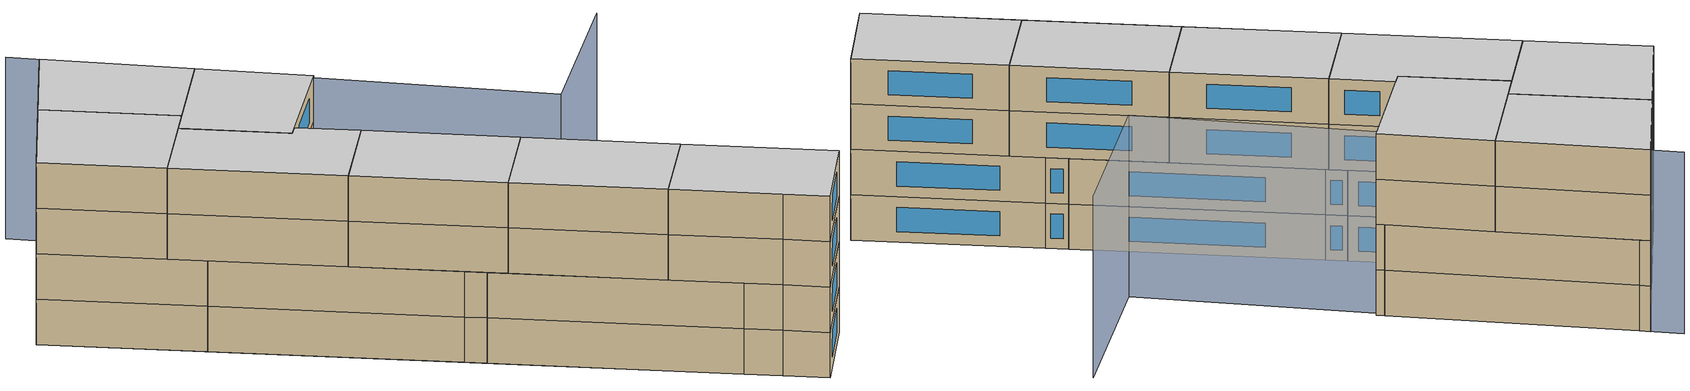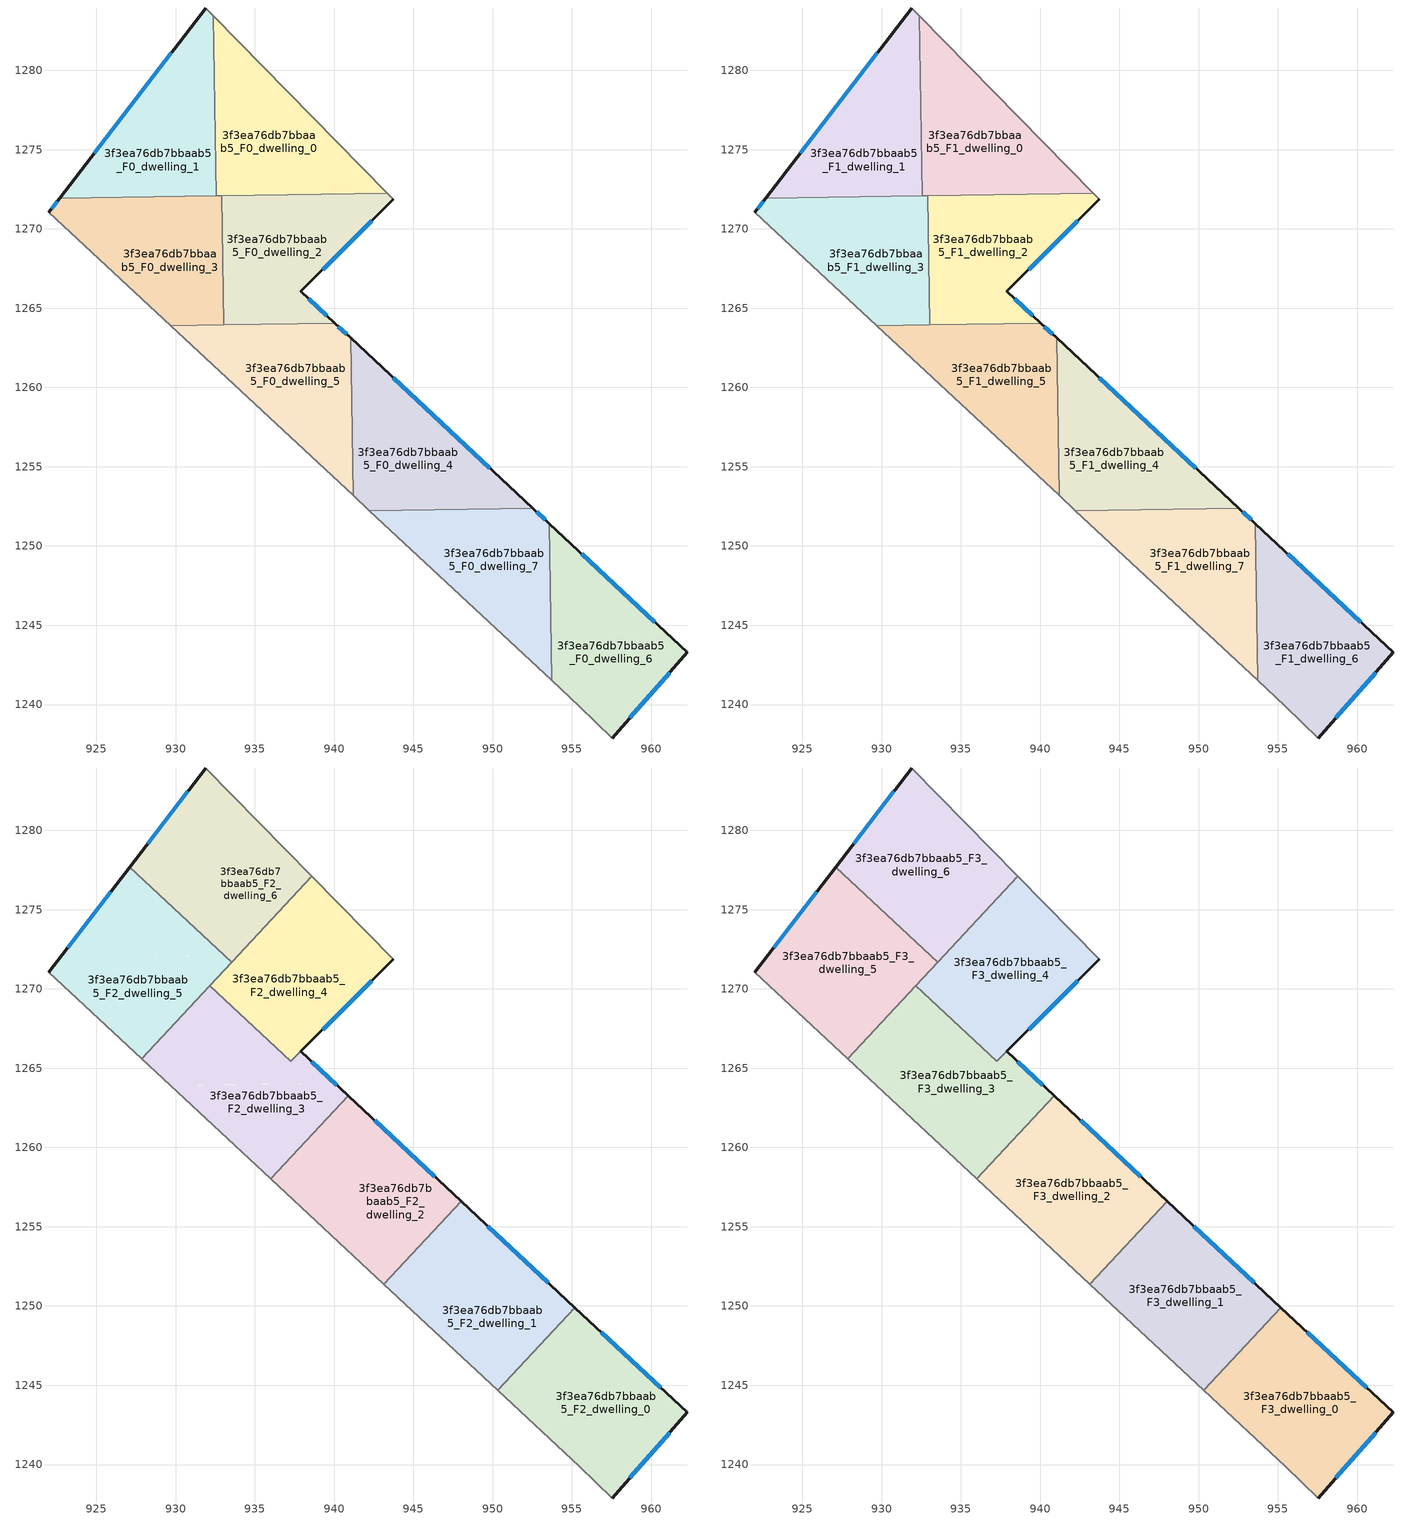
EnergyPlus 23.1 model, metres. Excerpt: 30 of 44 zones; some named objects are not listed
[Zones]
3f3ea76db7bbaab5_F0_dwelling_0
 floor ground (EU_floor_Construction): 932.39,1283.43 943.36,1272.26 932.57,1272.09 z0
 wall to 3f3ea76db7bbaab5_F0_dwelling_1 (EU_wall_Construction): 932.39,1283.43 932.57,1272.09 z0:3
 wall adiabatic (EU_wall_Construction): 943.36,1272.26 932.39,1283.43 z0:3
 wall to 3f3ea76db7bbaab5_F0_dwelling_2 (EU_wall_Construction): 932.92,1272.1 943.36,1272.26 z0:3
 wall to 3f3ea76db7bbaab5_F0_dwelling_3 (EU_wall_Construction): 932.57,1272.09 932.92,1272.1 z0:3
3f3ea76db7bbaab5_F0_dwelling_1
 floor ground (EU_floor_Construction): 932.39,1283.43 932.57,1272.09 922.7,1271.94 931.9,1283.93 z0
 wall outside (EU_wall_Construction): 931.9,1283.93 922.7,1271.94 z0:3
 wall adiabatic (EU_wall_Construction): 932.39,1283.43 931.9,1283.93 z0:3
 wall to 3f3ea76db7bbaab5_F0_dwelling_3 (EU_wall_Construction): 922.7,1271.94 932.57,1272.09 z0:3
 window (EU_Window_Construction): 929.74,1281.12 924.86,1274.76 z0.7:2.3
3f3ea76db7bbaab5_F0_dwelling_2
 floor ground (EU_floor_Construction): 943.36,1272.26 943.74,1271.87 937.9,1266.06 940.04,1264.05 933.05,1263.95 932.92,1272.1 z0
 wall outside (EU_wall_Construction): 940.04,1264.05 937.9,1266.06 943.74,1271.87 z0:3
 wall to 3f3ea76db7bbaab5_F0_dwelling_3 (EU_wall_Construction): 932.92,1272.1 933.05,1263.95 z0:3
 wall adiabatic (EU_wall_Construction): 943.74,1271.87 943.36,1272.26 z0:3
 wall to 3f3ea76db7bbaab5_F0_dwelling_5 (EU_wall_Construction): 933.05,1263.95 940.04,1264.05 z0:3
 window (EU_Window_Construction): 939.27,1267.42 942.37,1270.51 / 939.54,1264.53 938.4,1265.59 z0.7:2.3
3f3ea76db7bbaab5_F0_dwelling_3
 floor ground (EU_floor_Construction): 932.92,1272.1 933.05,1263.95 929.7,1263.89 922.02,1271.05 922.7,1271.94 z0
 wall outside (EU_wall_Construction): 922.7,1271.94 922.02,1271.05 z0:3
 wall adiabatic (EU_wall_Construction): 922.02,1271.05 929.7,1263.89 z0:3
 wall to 3f3ea76db7bbaab5_F0_dwelling_5 (EU_wall_Construction): 929.7,1263.89 933.05,1263.95 z0:3
 window (EU_Window_Construction): 922.54,1271.73 922.18,1271.26 z0.7:2.3
3f3ea76db7bbaab5_F0_dwelling_4
 floor ground (EU_floor_Construction): 952.52,1252.39 942.22,1252.23 941.2,1253.19 941.04,1263.12 z0
 wall outside (EU_wall_Construction): 952.52,1252.39 941.04,1263.12 z0:3
 wall to 3f3ea76db7bbaab5_F0_dwelling_7 (EU_wall_Construction): 942.22,1252.23 952.52,1252.39 z0:3
 wall adiabatic (EU_wall_Construction): 941.2,1253.19 942.22,1252.23 z0:3
 wall to 3f3ea76db7bbaab5_F0_dwelling_5 (EU_wall_Construction): 941.04,1263.12 941.2,1253.19 z0:3
 window (EU_Window_Construction): 949.83,1254.91 943.74,1260.6 z0.7:2.3
3f3ea76db7bbaab5_F0_dwelling_5
 floor ground (EU_floor_Construction): 941.04,1263.12 941.2,1253.19 929.7,1263.89 940.04,1264.05 z0
 wall outside (EU_wall_Construction): 941.04,1263.12 940.04,1264.05 z0:3
 wall adiabatic (EU_wall_Construction): 929.7,1263.89 941.2,1253.19 z0:3
 window (EU_Window_Construction): 940.81,1263.34 940.28,1263.84 z0.7:2.3
3f3ea76db7bbaab5_F0_dwelling_6
 floor ground (EU_floor_Construction): 962.26,1243.29 957.56,1237.89 955.46,1239.9 953.72,1241.52 953.57,1251.41 z0
 wall outside (EU_wall_Construction): 957.56,1237.89 962.26,1243.29 953.57,1251.41 z0:3
 wall to 3f3ea76db7bbaab5_F0_dwelling_7 (EU_wall_Construction): 953.57,1251.41 953.72,1241.52 z0:3
 wall adiabatic (EU_wall_Construction): 953.72,1241.52 955.46,1239.9 957.56,1237.89 z0:3
 window (EU_Window_Construction): 960.22,1245.2 955.61,1249.5 / 958.66,1239.16 961.16,1242.02 z0.7:2.3
3f3ea76db7bbaab5_F0_dwelling_7
 floor ground (EU_floor_Construction): 953.57,1251.41 953.72,1241.52 942.22,1252.23 952.52,1252.39 z0
 wall outside (EU_wall_Construction): 953.57,1251.41 952.52,1252.39 z0:3
 wall adiabatic (EU_wall_Construction): 942.22,1252.23 953.72,1241.52 z0:3
 window (EU_Window_Construction): 953.32,1251.64 952.77,1252.16 z0.7:2.3
3f3ea76db7bbaab5_F1_dwelling_0
 floor to 3f3ea76db7bbaab5_F0_dwelling_0 (EU_floor_Construction): 932.39,1283.43 943.36,1272.26 932.57,1272.09 z3
 wall to 3f3ea76db7bbaab5_F1_dwelling_1 (EU_wall_Construction): 932.39,1283.43 932.57,1272.09 z3:6
 wall adiabatic (EU_wall_Construction): 943.36,1272.26 932.39,1283.43 z3:6
 wall to 3f3ea76db7bbaab5_F1_dwelling_2 (EU_wall_Construction): 932.92,1272.1 943.36,1272.26 z3:6
 wall to 3f3ea76db7bbaab5_F1_dwelling_3 (EU_wall_Construction): 932.57,1272.09 932.92,1272.1 z3:6
3f3ea76db7bbaab5_F1_dwelling_1
 floor to 3f3ea76db7bbaab5_F0_dwelling_1 (EU_floor_Construction): 932.39,1283.43 932.57,1272.09 922.7,1271.94 931.9,1283.93 z3
 wall outside (EU_wall_Construction): 931.9,1283.93 922.7,1271.94 z3:6
 wall adiabatic (EU_wall_Construction): 932.39,1283.43 931.9,1283.93 z3:6
 wall to 3f3ea76db7bbaab5_F1_dwelling_3 (EU_wall_Construction): 922.7,1271.94 932.57,1272.09 z3:6
 window (EU_Window_Construction): 929.74,1281.12 924.86,1274.76 z3.7:5.3
3f3ea76db7bbaab5_F1_dwelling_2
 floor to 3f3ea76db7bbaab5_F0_dwelling_2 (EU_floor_Construction): 943.36,1272.26 943.74,1271.87 937.9,1266.06 940.04,1264.05 933.05,1263.95 932.92,1272.1 z3
 wall outside (EU_wall_Construction): 940.04,1264.05 937.9,1266.06 943.74,1271.87 z3:6
 wall to 3f3ea76db7bbaab5_F1_dwelling_3 (EU_wall_Construction): 932.92,1272.1 933.05,1263.95 z3:6
 wall adiabatic (EU_wall_Construction): 943.74,1271.87 943.36,1272.26 z3:6
 wall to 3f3ea76db7bbaab5_F1_dwelling_5 (EU_wall_Construction): 933.05,1263.95 940.04,1264.05 z3:6
 window (EU_Window_Construction): 939.27,1267.42 942.37,1270.51 / 939.54,1264.53 938.4,1265.59 z3.7:5.3
3f3ea76db7bbaab5_F1_dwelling_3
 floor to 3f3ea76db7bbaab5_F0_dwelling_3 (EU_floor_Construction): 932.92,1272.1 933.05,1263.95 929.7,1263.89 922.02,1271.05 922.7,1271.94 z3
 wall outside (EU_wall_Construction): 922.7,1271.94 922.02,1271.05 z3:6
 wall adiabatic (EU_wall_Construction): 922.02,1271.05 929.7,1263.89 z3:6
 wall to 3f3ea76db7bbaab5_F1_dwelling_5 (EU_wall_Construction): 929.7,1263.89 933.05,1263.95 z3:6
 window (EU_Window_Construction): 922.54,1271.73 922.18,1271.26 z3.7:5.3
3f3ea76db7bbaab5_F1_dwelling_4
 floor to 3f3ea76db7bbaab5_F0_dwelling_4 (EU_floor_Construction): 952.52,1252.39 942.22,1252.23 941.2,1253.19 941.04,1263.12 z3
 wall outside (EU_wall_Construction): 952.52,1252.39 941.04,1263.12 z3:6
 wall to 3f3ea76db7bbaab5_F1_dwelling_7 (EU_wall_Construction): 942.22,1252.23 952.52,1252.39 z3:6
 wall adiabatic (EU_wall_Construction): 941.2,1253.19 942.22,1252.23 z3:6
 wall to 3f3ea76db7bbaab5_F1_dwelling_5 (EU_wall_Construction): 941.04,1263.12 941.2,1253.19 z3:6
 window (EU_Window_Construction): 949.83,1254.91 943.74,1260.6 z3.7:5.3
3f3ea76db7bbaab5_F1_dwelling_5
 floor to 3f3ea76db7bbaab5_F0_dwelling_5 (EU_floor_Construction): 941.04,1263.12 941.2,1253.19 929.7,1263.89 940.04,1264.05 z3
 wall outside (EU_wall_Construction): 941.04,1263.12 940.04,1264.05 z3:6
 wall adiabatic (EU_wall_Construction): 929.7,1263.89 941.2,1253.19 z3:6
 window (EU_Window_Construction): 940.81,1263.34 940.28,1263.84 z3.7:5.3
3f3ea76db7bbaab5_F1_dwelling_6
 floor to 3f3ea76db7bbaab5_F0_dwelling_6 (EU_floor_Construction): 962.26,1243.29 957.56,1237.89 955.46,1239.9 953.72,1241.52 953.57,1251.41 z3
 wall outside (EU_wall_Construction): 957.56,1237.89 962.26,1243.29 953.57,1251.41 z3:6
 wall to 3f3ea76db7bbaab5_F1_dwelling_7 (EU_wall_Construction): 953.57,1251.41 953.72,1241.52 z3:6
 wall adiabatic (EU_wall_Construction): 953.72,1241.52 955.46,1239.9 957.56,1237.89 z3:6
 window (EU_Window_Construction): 960.22,1245.2 955.61,1249.5 / 958.66,1239.16 961.16,1242.02 z3.7:5.3
3f3ea76db7bbaab5_F1_dwelling_7
 floor to 3f3ea76db7bbaab5_F0_dwelling_7 (EU_floor_Construction): 953.57,1251.41 953.72,1241.52 942.22,1252.23 952.52,1252.39 z3
 wall outside (EU_wall_Construction): 953.57,1251.41 952.52,1252.39 z3:6
 wall adiabatic (EU_wall_Construction): 942.22,1252.23 953.72,1241.52 z3:6
 window (EU_Window_Construction): 953.32,1251.64 952.77,1252.16 z3.7:5.3
3f3ea76db7bbaab5_F2_dwelling_0
 floor to 3f3ea76db7bbaab5_F1_dwelling_6 (EU_floor_Construction): 962.26,1243.29 957.56,1237.89 955.46,1239.9 953.72,1241.52 953.62,1248.23 955.18,1249.91 z6
 floor to 3f3ea76db7bbaab5_F1_dwelling_7 (EU_floor_Construction): 953.62,1248.23 953.72,1241.52 950.32,1244.69 z6
 wall outside (EU_wall_Construction): 957.56,1237.89 962.26,1243.29 955.18,1249.91 z6:9
 wall adiabatic (EU_wall_Construction): 950.32,1244.69 955.46,1239.9 957.56,1237.89 z6:9
 wall to 3f3ea76db7bbaab5_F2_dwelling_1 (EU_wall_Construction): 955.18,1249.91 950.32,1244.69 z6:9
 window (EU_Window_Construction): 960.6,1244.84 956.84,1248.35 / 958.66,1239.16 961.16,1242.02 z6.7:8.3
3f3ea76db7bbaab5_F2_dwelling_1
 floor to 3f3ea76db7bbaab5_F1_dwelling_7 (EU_floor_Construction): 953.57,1251.41 953.62,1248.23 950.32,1244.69 943.15,1251.37 943.98,1252.26 952.52,1252.39 z6
 floor to 3f3ea76db7bbaab5_F1_dwelling_6 (EU_floor_Construction): 955.18,1249.91 953.62,1248.23 953.57,1251.41 z6
 floor to 3f3ea76db7bbaab5_F1_dwelling_4 (EU_floor_Construction): 952.52,1252.39 943.98,1252.26 948.03,1256.59 z6
 wall outside (EU_wall_Construction): 955.18,1249.91 948.03,1256.59 z6:9
 wall to 3f3ea76db7bbaab5_F2_dwelling_2 (EU_wall_Construction): 948.03,1256.59 943.15,1251.37 z6:9
 wall adiabatic (EU_wall_Construction): 943.15,1251.37 950.32,1244.69 z6:9
 window (EU_Window_Construction): 953.5,1251.48 949.71,1255.02 z6.7:8.3
3f3ea76db7bbaab5_F2_dwelling_2
 floor to 3f3ea76db7bbaab5_F1_dwelling_4 (EU_floor_Construction): 948.03,1256.59 943.98,1252.26 942.22,1252.23 941.2,1253.19 941.04,1263.12 z6
 floor to 3f3ea76db7bbaab5_F1_dwelling_7 (EU_floor_Construction): 943.98,1252.26 943.15,1251.37 942.22,1252.23 z6
 floor to 3f3ea76db7bbaab5_F1_dwelling_5 (EU_floor_Construction): 941.04,1263.12 941.2,1253.19 936,1258.03 940.88,1263.27 z6
 wall outside (EU_wall_Construction): 948.03,1256.59 940.89,1263.27 z6:9
 wall to 3f3ea76db7bbaab5_F2_dwelling_3 (EU_wall_Construction): 940.89,1263.27 936,1258.03 z6:9
 wall adiabatic (EU_wall_Construction): 936,1258.03 943.15,1251.37 z6:9
 window (EU_Window_Construction): 946.35,1258.16 942.56,1261.7 z6.7:8.3
3f3ea76db7bbaab5_F2_dwelling_3
 floor to 3f3ea76db7bbaab5_F1_dwelling_3 (EU_floor_Construction): 932.96,1269.47 933.05,1263.95 929.7,1263.89 927.87,1265.6 932.17,1270.21 z6
 floor to 3f3ea76db7bbaab5_F1_dwelling_2 (EU_floor_Construction): 937.9,1266.06 940.04,1264.05 933.05,1263.95 932.96,1269.47 937.28,1265.44 z6
 floor to 3f3ea76db7bbaab5_F1_dwelling_5 (EU_floor_Construction): 940.88,1263.27 936,1258.03 929.7,1263.89 940.04,1264.05 z6
 wall outside (EU_wall_Construction): 940.89,1263.27 937.9,1266.06 z6:9
 wall adiabatic (EU_wall_Construction): 927.87,1265.6 936,1258.03 z6:9
 wall to 3f3ea76db7bbaab5_F2_dwelling_5 (EU_wall_Construction): 932.17,1270.21 927.87,1265.6 z6:9
 wall to 3f3ea76db7bbaab5_F2_dwelling_4 (EU_wall_Construction): 937.9,1266.06 937.28,1265.44 932.17,1270.21 z6:9
 window (EU_Window_Construction): 940.18,1263.92 938.6,1265.4 z6.7:8.3
3f3ea76db7bbaab5_F2_dwelling_4
 floor to 3f3ea76db7bbaab5_F1_dwelling_2 (EU_floor_Construction): 943.36,1272.26 943.74,1271.87 937.28,1265.44 932.96,1269.47 932.94,1271.03 933.95,1272.12 z6
 floor to 3f3ea76db7bbaab5_F1_dwelling_0 (EU_floor_Construction): 938.61,1277.1 943.36,1272.26 933.95,1272.12 z6
 floor to 3f3ea76db7bbaab5_F1_dwelling_3 (EU_floor_Construction): 932.94,1271.03 932.96,1269.47 932.17,1270.21 z6
 wall outside (EU_wall_Construction): 937.9,1266.06 943.74,1271.87 z6:9
 wall adiabatic (EU_wall_Construction): 943.74,1271.87 938.61,1277.1 z6:9
 wall to 3f3ea76db7bbaab5_F2_dwelling_6 (EU_wall_Construction): 938.61,1277.1 933.55,1271.68 z6:9
 wall to 3f3ea76db7bbaab5_F2_dwelling_5 (EU_wall_Construction): 933.55,1271.68 932.17,1270.21 z6:9
 window (EU_Window_Construction): 939.27,1267.42 942.37,1270.51 z6.7:8.3
3f3ea76db7bbaab5_F2_dwelling_5
 floor to 3f3ea76db7bbaab5_F1_dwelling_3 (EU_floor_Construction): 932.92,1272.1 932.94,1271.03 927.87,1265.6 922.02,1271.05 922.7,1271.94 z6
 floor to 3f3ea76db7bbaab5_F1_dwelling_1 (EU_floor_Construction): 932.56,1272.6 932.57,1272.09 922.7,1271.94 927.11,1277.69 z6
 floor to 3f3ea76db7bbaab5_F1_dwelling_0 (EU_floor_Construction): 933.1,1272.1 932.92,1272.1 932.57,1272.09 932.56,1272.6 z6
 floor to 3f3ea76db7bbaab5_F1_dwelling_2 (EU_floor_Construction): 933.55,1271.68 932.94,1271.03 932.92,1272.1 933.1,1272.1 z6
 wall outside (EU_wall_Construction): 927.11,1277.69 922.02,1271.05 z6:9
 wall adiabatic (EU_wall_Construction): 922.02,1271.05 927.87,1265.6 z6:9
 wall to 3f3ea76db7bbaab5_F2_dwelling_6 (EU_wall_Construction): 933.55,1271.68 927.11,1277.69 z6:9
 window (EU_Window_Construction): 925.91,1276.13 923.21,1272.61 z6.7:8.3
3f3ea76db7bbaab5_F2_dwelling_6
 floor to 3f3ea76db7bbaab5_F1_dwelling_0 (EU_floor_Construction): 932.39,1283.43 938.61,1277.1 933.95,1272.11 933.1,1272.1 932.56,1272.6 z6
 floor to 3f3ea76db7bbaab5_F1_dwelling_1 (EU_floor_Construction): 932.39,1283.43 932.56,1272.6 927.11,1277.69 931.9,1283.93 z6
 floor to 3f3ea76db7bbaab5_F1_dwelling_2 (EU_floor_Construction): 933.95,1272.11 933.55,1271.68 933.1,1272.1 z6
 wall outside (EU_wall_Construction): 931.9,1283.93 927.11,1277.69 z6:9
 wall adiabatic (EU_wall_Construction): 938.61,1277.1 931.9,1283.93 z6:9
 window (EU_Window_Construction): 930.77,1282.47 928.23,1279.15 z6.7:8.3
3f3ea76db7bbaab5_F3_dwelling_0
 floor to 3f3ea76db7bbaab5_F2_dwelling_0 (EU_floor_Construction): 962.26,1243.29 957.56,1237.89 955.46,1239.9 950.32,1244.69 955.18,1249.91 z9
 wall outside (EU_wall_Construction): 957.56,1237.89 962.26,1243.29 955.18,1249.91 z9:12
 wall adiabatic (EU_wall_Construction): 950.32,1244.69 955.46,1239.9 957.56,1237.89 z9:12
 wall to 3f3ea76db7bbaab5_F3_dwelling_1 (EU_wall_Construction): 955.18,1249.91 950.32,1244.69 z9:12
 window (EU_Window_Construction): 960.6,1244.84 956.84,1248.35 / 958.66,1239.16 961.16,1242.02 z9.7:11.3
 ceiling to 3f3ea76db7bbaab5_F4_dwelling_0 (EU_floor_Construction): 957.56,1237.89 962.26,1243.29 955.18,1249.91 950.32,1244.69 955.46,1239.9 z12
3f3ea76db7bbaab5_F3_dwelling_1
 floor to 3f3ea76db7bbaab5_F2_dwelling_1 (EU_floor_Construction): 955.18,1249.91 950.32,1244.69 943.15,1251.37 948.03,1256.59 z9
 wall outside (EU_wall_Construction): 955.18,1249.91 948.03,1256.59 z9:12
 wall to 3f3ea76db7bbaab5_F3_dwelling_2 (EU_wall_Construction): 948.03,1256.59 943.15,1251.37 z9:12
 wall adiabatic (EU_wall_Construction): 943.15,1251.37 950.32,1244.69 z9:12
 window (EU_Window_Construction): 953.5,1251.48 949.71,1255.02 z9.7:11.3
 ceiling to 3f3ea76db7bbaab5_F4_dwelling_1 (EU_floor_Construction): 950.32,1244.69 955.18,1249.91 948.03,1256.59 943.15,1251.37 z12
3f3ea76db7bbaab5_F3_dwelling_2
 floor to 3f3ea76db7bbaab5_F2_dwelling_2 (EU_floor_Construction): 948.03,1256.59 943.15,1251.37 936,1258.03 940.89,1263.27 z9
 wall outside (EU_wall_Construction): 948.03,1256.59 940.89,1263.27 z9:12
 wall to 3f3ea76db7bbaab5_F3_dwelling_3 (EU_wall_Construction): 940.89,1263.27 936,1258.03 z9:12
 wall adiabatic (EU_wall_Construction): 936,1258.03 943.15,1251.37 z9:12
 window (EU_Window_Construction): 946.35,1258.16 942.56,1261.7 z9.7:11.3
 ceiling to 3f3ea76db7bbaab5_F4_dwelling_2 (EU_floor_Construction): 943.15,1251.37 948.03,1256.59 940.89,1263.27 936,1258.03 z12
3f3ea76db7bbaab5_F3_dwelling_3
 floor to 3f3ea76db7bbaab5_F2_dwelling_3 (EU_floor_Construction): 937.9,1266.06 940.89,1263.27 936,1258.03 927.87,1265.6 932.17,1270.21 937.28,1265.44 z9
 wall outside (EU_wall_Construction): 940.89,1263.27 937.9,1266.06 z9:12
 wall adiabatic (EU_wall_Construction): 927.87,1265.6 936,1258.03 z9:12
 wall to 3f3ea76db7bbaab5_F3_dwelling_5 (EU_wall_Construction): 932.17,1270.21 927.87,1265.6 z9:12
 wall to 3f3ea76db7bbaab5_F3_dwelling_4 (EU_wall_Construction): 937.9,1266.06 937.28,1265.44 932.17,1270.21 z9:12
 window (EU_Window_Construction): 940.18,1263.92 938.6,1265.4 z9.7:11.3
 ceiling to 3f3ea76db7bbaab5_F4_dwelling_3 (EU_floor_Construction): 936,1258.03 940.89,1263.27 937.9,1266.06 937.28,1265.44 932.17,1270.21 927.87,1265.6 z12
3f3ea76db7bbaab5_F3_dwelling_4
 floor to 3f3ea76db7bbaab5_F2_dwelling_4 (EU_floor_Construction): 938.61,1277.1 943.74,1271.87 937.28,1265.44 932.17,1270.21 z9
 wall outside (EU_wall_Construction): 937.9,1266.06 943.74,1271.87 z9:12
 wall adiabatic (EU_wall_Construction): 943.74,1271.87 938.61,1277.1 z9:12
 wall to 3f3ea76db7bbaab5_F3_dwelling_6 (EU_wall_Construction): 938.61,1277.1 933.55,1271.68 z9:12
 wall to 3f3ea76db7bbaab5_F3_dwelling_5 (EU_wall_Construction): 933.55,1271.68 932.17,1270.21 z9:12
 window (EU_Window_Construction): 939.27,1267.42 942.37,1270.51 z9.7:11.3
 ceiling to 3f3ea76db7bbaab5_F4_dwelling_4 (EU_floor_Construction): 943.74,1271.87 938.61,1277.1 932.17,1270.21 937.28,1265.44 z12
3f3ea76db7bbaab5_F3_dwelling_5
 floor to 3f3ea76db7bbaab5_F2_dwelling_5 (EU_floor_Construction): 933.55,1271.68 927.87,1265.6 922.02,1271.05 927.11,1277.69 z9
 wall outside (EU_wall_Construction): 927.11,1277.69 922.02,1271.05 z9:12
 wall adiabatic (EU_wall_Construction): 922.02,1271.05 927.87,1265.6 z9:12
 wall to 3f3ea76db7bbaab5_F3_dwelling_6 (EU_wall_Construction): 933.55,1271.68 927.11,1277.69 z9:12
 window (EU_Window_Construction): 925.91,1276.13 923.21,1272.61 z9.7:11.3
 ceiling to 3f3ea76db7bbaab5_F4_dwelling_5 (EU_floor_Construction): 927.87,1265.6 933.55,1271.68 927.11,1277.69 922.02,1271.05 z12
3f3ea76db7bbaab5_F3_dwelling_6
 floor to 3f3ea76db7bbaab5_F2_dwelling_6 (EU_floor_Construction): 931.9,1283.93 938.61,1277.1 933.55,1271.68 927.11,1277.69 z9
 wall outside (EU_wall_Construction): 931.9,1283.93 927.11,1277.69 z9:12
 wall adiabatic (EU_wall_Construction): 938.61,1277.1 931.9,1283.93 z9:12
 window (EU_Window_Construction): 930.77,1282.47 928.23,1279.15 z9.7:11.3
 ceiling to 3f3ea76db7bbaab5_F4_dwelling_6 (EU_floor_Construction): 933.55,1271.68 938.61,1277.1 931.9,1283.93 927.11,1277.69 z12
shading: 922.02,1271.05 955.46,1239.9 / 963.42,1269.41 954.05,1260.54 / 954.05,1260.54 930.48,1285.43 z0:12
[Building]
EU S2 Campaign: North Axis=0; Terrain=City; Solar Distribution=FullExterior
[Site:Location]
Budapest.Ferenc.Liszt.Intl.AP: Latitude=47.437; Longitude=19.256; Time Zone=1; Elevation=185
[SizingPeriod:WeatherFileDays]
AnnualSizingPeriod: Begin Month=1; Begin Day of Month=1; End Month=12; End Day of Month=31; Day of Week for Start Day=Monday; Use Weather File Daylight Saving Period=No; Use Weather File Rain and Snow Indicators=No
[MATERIAL]
EU_InternalMass_Material: Roughness=MediumRough; Thickness=0.1; Conductivity=1; Density=1800; Specific Heat=900; Thermal Absorptance=0.9; Solar Absorptance=0.7; Visible Absorptance=0.7
[MATERIAL:NOMASS] Roughness=MediumRough; Thermal Absorptance=0.9; Solar Absorptance=0.7; Visible Absorptance=0.7
Name | Thermal Resistance
EU_wall_NoMass | 0.832559
EU_floor_NoMass | 0.872794
[WINDOWMATERIAL:SIMPLEGLAZINGSYSTEM]
EU_Window_SimpleGlazing: UFactor=2.79869; Solar Heat Gain Coefficient=0.75; Visible Transmittance=0.75
[CONSTRUCTION]
EU_wall_Construction: EU_wall_NoMass
EU_floor_Construction: EU_floor_NoMass
EU_Window_Construction: EU_Window_SimpleGlazing
EU_InternalMass_Construction: EU_InternalMass_Material
[ZONE] Type=1; Multiplier=1; Ceiling Height=autocalculate; Floor Area=autocalculate; Part of Total Floor Area=Yes
Name | Volume
3f3ea76db7bbaab5_F0_dwelling_0; 3f3ea76db7bbaab5_F1_dwelling_0 | 183.602
3f3ea76db7bbaab5_F2_dwelling_0; 3f3ea76db7bbaab5_F3_dwelling_0 | 209.83
3f3ea76db7bbaab5_F0_dwelling_1; 3f3ea76db7bbaab5_F1_dwelling_1 | 183.606
3f3ea76db7bbaab5_F2_dwelling_1; 3f3ea76db7bbaab5_F3_dwelling_1 | 209.847
3f3ea76db7bbaab5_F0_dwelling_2; 3f3ea76db7bbaab5_F1_dwelling_2 | 183.637
3f3ea76db7bbaab5_F2_dwelling_2; 3f3ea76db7bbaab5_F3_dwelling_2 | 209.85
3f3ea76db7bbaab5_F0_dwelling_3; 3f3ea76db7bbaab5_F1_dwelling_3 | 183.596
3f3ea76db7bbaab5_F2_dwelling_3; 3f3ea76db7bbaab5_F3_dwelling_3 | 220.556
3f3ea76db7bbaab5_F0_dwelling_4; 3f3ea76db7bbaab5_F1_dwelling_4 | 183.604
3f3ea76db7bbaab5_F2_dwelling_4 | 199.113
3f3ea76db7bbaab5_F3_dwelling_4 | 199.034
3f3ea76db7bbaab5_F0_dwelling_5; 3f3ea76db7bbaab5_F1_dwelling_5 | 183.608
3f3ea76db7bbaab5_F2_dwelling_5; 3f3ea76db7bbaab5_F3_dwelling_5 | 209.856
3f3ea76db7bbaab5_F0_dwelling_6; 3f3ea76db7bbaab5_F1_dwelling_6 | 183.611
3f3ea76db7bbaab5_F2_dwelling_6; 3f3ea76db7bbaab5_F3_dwelling_6 | 209.84
3f3ea76db7bbaab5_F0_dwelling_7; 3f3ea76db7bbaab5_F1_dwelling_7 | 183.619
[INTERNALMASS] Construction=EU_InternalMass_Construction
Name | Zone or ZoneList | Surface Area
3f3ea76db7bbaab5_F0_dwelling_0_EU_InternalMass | 3f3ea76db7bbaab5_F0_dwelling_0 | 61.2008
3f3ea76db7bbaab5_F0_dwelling_1_EU_InternalMass | 3f3ea76db7bbaab5_F0_dwelling_1 | 61.2018
3f3ea76db7bbaab5_F0_dwelling_2_EU_InternalMass | 3f3ea76db7bbaab5_F0_dwelling_2 | 61.2121
3f3ea76db7bbaab5_F0_dwelling_3_EU_InternalMass | 3f3ea76db7bbaab5_F0_dwelling_3 | 61.1986
3f3ea76db7bbaab5_F0_dwelling_4_EU_InternalMass | 3f3ea76db7bbaab5_F0_dwelling_4 | 61.2014
3f3ea76db7bbaab5_F0_dwelling_5_EU_InternalMass | 3f3ea76db7bbaab5_F0_dwelling_5 | 61.2028
3f3ea76db7bbaab5_F0_dwelling_6_EU_InternalMass | 3f3ea76db7bbaab5_F0_dwelling_6 | 61.2038
3f3ea76db7bbaab5_F0_dwelling_7_EU_InternalMass | 3f3ea76db7bbaab5_F0_dwelling_7 | 61.2064
3f3ea76db7bbaab5_F1_dwelling_0_EU_InternalMass | 3f3ea76db7bbaab5_F1_dwelling_0 | 61.2008
3f3ea76db7bbaab5_F1_dwelling_1_EU_InternalMass | 3f3ea76db7bbaab5_F1_dwelling_1 | 61.2018
3f3ea76db7bbaab5_F1_dwelling_2_EU_InternalMass | 3f3ea76db7bbaab5_F1_dwelling_2 | 61.2121
3f3ea76db7bbaab5_F1_dwelling_3_EU_InternalMass | 3f3ea76db7bbaab5_F1_dwelling_3 | 61.1986
3f3ea76db7bbaab5_F1_dwelling_4_EU_InternalMass | 3f3ea76db7bbaab5_F1_dwelling_4 | 61.2014
3f3ea76db7bbaab5_F1_dwelling_5_EU_InternalMass | 3f3ea76db7bbaab5_F1_dwelling_5 | 61.2028
3f3ea76db7bbaab5_F1_dwelling_6_EU_InternalMass | 3f3ea76db7bbaab5_F1_dwelling_6 | 61.2038
3f3ea76db7bbaab5_F1_dwelling_7_EU_InternalMass | 3f3ea76db7bbaab5_F1_dwelling_7 | 61.2064
3f3ea76db7bbaab5_F2_dwelling_0_EU_InternalMass | 3f3ea76db7bbaab5_F2_dwelling_0 | 69.9434
3f3ea76db7bbaab5_F2_dwelling_1_EU_InternalMass | 3f3ea76db7bbaab5_F2_dwelling_1 | 69.949
3f3ea76db7bbaab5_F2_dwelling_2_EU_InternalMass | 3f3ea76db7bbaab5_F2_dwelling_2 | 69.95
3f3ea76db7bbaab5_F2_dwelling_3_EU_InternalMass | 3f3ea76db7bbaab5_F2_dwelling_3 | 73.5186
3f3ea76db7bbaab5_F2_dwelling_4_EU_InternalMass | 3f3ea76db7bbaab5_F2_dwelling_4 | 66.3667
3f3ea76db7bbaab5_F2_dwelling_5_EU_InternalMass | 3f3ea76db7bbaab5_F2_dwelling_5 | 69.952
3f3ea76db7bbaab5_F2_dwelling_6_EU_InternalMass | 3f3ea76db7bbaab5_F2_dwelling_6 | 69.947
3f3ea76db7bbaab5_F3_dwelling_0_EU_InternalMass | 3f3ea76db7bbaab5_F3_dwelling_0 | 69.9434
3f3ea76db7bbaab5_F3_dwelling_1_EU_InternalMass | 3f3ea76db7bbaab5_F3_dwelling_1 | 69.949
3f3ea76db7bbaab5_F3_dwelling_2_EU_InternalMass | 3f3ea76db7bbaab5_F3_dwelling_2 | 69.95
3f3ea76db7bbaab5_F3_dwelling_3_EU_InternalMass | 3f3ea76db7bbaab5_F3_dwelling_3 | 73.5186
3f3ea76db7bbaab5_F3_dwelling_4_EU_InternalMass | 3f3ea76db7bbaab5_F3_dwelling_4 | 66.3667
3f3ea76db7bbaab5_F3_dwelling_5_EU_InternalMass | 3f3ea76db7bbaab5_F3_dwelling_5 | 69.952
3f3ea76db7bbaab5_F3_dwelling_6_EU_InternalMass | 3f3ea76db7bbaab5_F3_dwelling_6 | 69.947
[OTHEREQUIPMENT] Fuel Type=Electricity; Design Level Calculation Method=Watts/Area; Power per Zone Floor Area=1; Fraction Latent=0; Fraction Radiant=0; Fraction Lost=0; Carbon Dioxide Generation Rate=0; EndUse Subcategory=EU_Step8_InternalGains
Name | Zone or ZoneList or Space or SpaceList | Schedule
EU_Step8_InternalGain_3f3ea76db7bbaab5_F0_dwelling_0_f000 | 3f3ea76db7bbaab5_F0_dwelling_0 | EU_Step8_GainSchedule_3f3ea76db7bbaab5_F0_dwelling_0_f000
EU_Step8_InternalGain_3f3ea76db7bbaab5_F0_dwelling_1_f000 | 3f3ea76db7bbaab5_F0_dwelling_1 | EU_Step8_GainSchedule_3f3ea76db7bbaab5_F0_dwelling_1_f000
EU_Step8_InternalGain_3f3ea76db7bbaab5_F0_dwelling_2_f000 | 3f3ea76db7bbaab5_F0_dwelling_2 | EU_Step8_GainSchedule_3f3ea76db7bbaab5_F0_dwelling_2_f000
EU_Step8_InternalGain_3f3ea76db7bbaab5_F0_dwelling_3_f000 | 3f3ea76db7bbaab5_F0_dwelling_3 | EU_Step8_GainSchedule_3f3ea76db7bbaab5_F0_dwelling_3_f000
EU_Step8_InternalGain_3f3ea76db7bbaab5_F0_dwelling_4_f000 | 3f3ea76db7bbaab5_F0_dwelling_4 | EU_Step8_GainSchedule_3f3ea76db7bbaab5_F0_dwelling_4_f000
EU_Step8_InternalGain_3f3ea76db7bbaab5_F0_dwelling_5_f000 | 3f3ea76db7bbaab5_F0_dwelling_5 | EU_Step8_GainSchedule_3f3ea76db7bbaab5_F0_dwelling_5_f000
EU_Step8_InternalGain_3f3ea76db7bbaab5_F0_dwelling_6_f000 | 3f3ea76db7bbaab5_F0_dwelling_6 | EU_Step8_GainSchedule_3f3ea76db7bbaab5_F0_dwelling_6_f000
EU_Step8_InternalGain_3f3ea76db7bbaab5_F0_dwelling_7_f000 | 3f3ea76db7bbaab5_F0_dwelling_7 | EU_Step8_GainSchedule_3f3ea76db7bbaab5_F0_dwelling_7_f000
EU_Step8_InternalGain_3f3ea76db7bbaab5_F1_dwelling_0_f000 | 3f3ea76db7bbaab5_F1_dwelling_0 | EU_Step8_GainSchedule_3f3ea76db7bbaab5_F1_dwelling_0_f000
EU_Step8_InternalGain_3f3ea76db7bbaab5_F1_dwelling_1_f000 | 3f3ea76db7bbaab5_F1_dwelling_1 | EU_Step8_GainSchedule_3f3ea76db7bbaab5_F1_dwelling_1_f000
EU_Step8_InternalGain_3f3ea76db7bbaab5_F1_dwelling_2_f000 | 3f3ea76db7bbaab5_F1_dwelling_2 | EU_Step8_GainSchedule_3f3ea76db7bbaab5_F1_dwelling_2_f000
EU_Step8_InternalGain_3f3ea76db7bbaab5_F1_dwelling_3_f000 | 3f3ea76db7bbaab5_F1_dwelling_3 | EU_Step8_GainSchedule_3f3ea76db7bbaab5_F1_dwelling_3_f000
EU_Step8_InternalGain_3f3ea76db7bbaab5_F1_dwelling_4_f000 | 3f3ea76db7bbaab5_F1_dwelling_4 | EU_Step8_GainSchedule_3f3ea76db7bbaab5_F1_dwelling_4_f000
EU_Step8_InternalGain_3f3ea76db7bbaab5_F1_dwelling_5_f000 | 3f3ea76db7bbaab5_F1_dwelling_5 | EU_Step8_GainSchedule_3f3ea76db7bbaab5_F1_dwelling_5_f000
EU_Step8_InternalGain_3f3ea76db7bbaab5_F1_dwelling_6_f000 | 3f3ea76db7bbaab5_F1_dwelling_6 | EU_Step8_GainSchedule_3f3ea76db7bbaab5_F1_dwelling_6_f000
EU_Step8_InternalGain_3f3ea76db7bbaab5_F1_dwelling_7_f000 | 3f3ea76db7bbaab5_F1_dwelling_7 | EU_Step8_GainSchedule_3f3ea76db7bbaab5_F1_dwelling_7_f000
EU_Step8_InternalGain_3f3ea76db7bbaab5_F2_dwelling_0_f000 | 3f3ea76db7bbaab5_F2_dwelling_0 | EU_Step8_GainSchedule_3f3ea76db7bbaab5_F2_dwelling_0_f000
EU_Step8_InternalGain_3f3ea76db7bbaab5_F2_dwelling_1_f000 | 3f3ea76db7bbaab5_F2_dwelling_1 | EU_Step8_GainSchedule_3f3ea76db7bbaab5_F2_dwelling_1_f000
EU_Step8_InternalGain_3f3ea76db7bbaab5_F2_dwelling_2_f000 | 3f3ea76db7bbaab5_F2_dwelling_2 | EU_Step8_GainSchedule_3f3ea76db7bbaab5_F2_dwelling_2_f000
EU_Step8_InternalGain_3f3ea76db7bbaab5_F2_dwelling_3_f000 | 3f3ea76db7bbaab5_F2_dwelling_3 | EU_Step8_GainSchedule_3f3ea76db7bbaab5_F2_dwelling_3_f000
EU_Step8_InternalGain_3f3ea76db7bbaab5_F2_dwelling_4_f000 | 3f3ea76db7bbaab5_F2_dwelling_4 | EU_Step8_GainSchedule_3f3ea76db7bbaab5_F2_dwelling_4_f000
EU_Step8_InternalGain_3f3ea76db7bbaab5_F2_dwelling_5_f000 | 3f3ea76db7bbaab5_F2_dwelling_5 | EU_Step8_GainSchedule_3f3ea76db7bbaab5_F2_dwelling_5_f000
EU_Step8_InternalGain_3f3ea76db7bbaab5_F2_dwelling_6_f000 | 3f3ea76db7bbaab5_F2_dwelling_6 | EU_Step8_GainSchedule_3f3ea76db7bbaab5_F2_dwelling_6_f000
EU_Step8_InternalGain_3f3ea76db7bbaab5_F3_dwelling_0_f000 | 3f3ea76db7bbaab5_F3_dwelling_0 | EU_Step8_GainSchedule_3f3ea76db7bbaab5_F3_dwelling_0_f000
EU_Step8_InternalGain_3f3ea76db7bbaab5_F3_dwelling_1_f000 | 3f3ea76db7bbaab5_F3_dwelling_1 | EU_Step8_GainSchedule_3f3ea76db7bbaab5_F3_dwelling_1_f000
EU_Step8_InternalGain_3f3ea76db7bbaab5_F3_dwelling_2_f000 | 3f3ea76db7bbaab5_F3_dwelling_2 | EU_Step8_GainSchedule_3f3ea76db7bbaab5_F3_dwelling_2_f000
EU_Step8_InternalGain_3f3ea76db7bbaab5_F3_dwelling_3_f000 | 3f3ea76db7bbaab5_F3_dwelling_3 | EU_Step8_GainSchedule_3f3ea76db7bbaab5_F3_dwelling_3_f000
EU_Step8_InternalGain_3f3ea76db7bbaab5_F3_dwelling_4_f000 | 3f3ea76db7bbaab5_F3_dwelling_4 | EU_Step8_GainSchedule_3f3ea76db7bbaab5_F3_dwelling_4_f000
EU_Step8_InternalGain_3f3ea76db7bbaab5_F3_dwelling_5_f000 | 3f3ea76db7bbaab5_F3_dwelling_5 | EU_Step8_GainSchedule_3f3ea76db7bbaab5_F3_dwelling_5_f000
EU_Step8_InternalGain_3f3ea76db7bbaab5_F3_dwelling_6_f000 | 3f3ea76db7bbaab5_F3_dwelling_6 | EU_Step8_GainSchedule_3f3ea76db7bbaab5_F3_dwelling_6_f000
[ZONEVENTILATION:DESIGNFLOWRATE] Schedule=EU_AlwaysOn; Design Flow Rate Calculation Method=AirChanges/Hour; Air Changes per Hour=0.475469; Ventilation Type=Natural; Fan Pressure Rise=0; Fan Total Efficiency=1; Constant Term Coefficient=1; Temperature Term Coefficient=0; Velocity Term Coefficient=0; Velocity Squared Term Coefficient=0; Minimum Indoor Temperature=-100; Maximum Indoor Temperature=100; Delta Temperature=-100; Minimum Outdoor Temperature=-100; Maximum Outdoor Temperature=100; Maximum Wind Speed=40
Name | Zone or ZoneList or Space or SpaceList
EU_ConstantAir_3f3ea76db7bbaab5_F0_dwelling_0 | 3f3ea76db7bbaab5_F0_dwelling_0
EU_ConstantAir_3f3ea76db7bbaab5_F0_dwelling_1 | 3f3ea76db7bbaab5_F0_dwelling_1
EU_ConstantAir_3f3ea76db7bbaab5_F0_dwelling_2 | 3f3ea76db7bbaab5_F0_dwelling_2
EU_ConstantAir_3f3ea76db7bbaab5_F0_dwelling_3 | 3f3ea76db7bbaab5_F0_dwelling_3
EU_ConstantAir_3f3ea76db7bbaab5_F0_dwelling_4 | 3f3ea76db7bbaab5_F0_dwelling_4
EU_ConstantAir_3f3ea76db7bbaab5_F0_dwelling_5 | 3f3ea76db7bbaab5_F0_dwelling_5
EU_ConstantAir_3f3ea76db7bbaab5_F0_dwelling_6 | 3f3ea76db7bbaab5_F0_dwelling_6
EU_ConstantAir_3f3ea76db7bbaab5_F0_dwelling_7 | 3f3ea76db7bbaab5_F0_dwelling_7
EU_ConstantAir_3f3ea76db7bbaab5_F1_dwelling_0 | 3f3ea76db7bbaab5_F1_dwelling_0
EU_ConstantAir_3f3ea76db7bbaab5_F1_dwelling_1 | 3f3ea76db7bbaab5_F1_dwelling_1
EU_ConstantAir_3f3ea76db7bbaab5_F1_dwelling_2 | 3f3ea76db7bbaab5_F1_dwelling_2
EU_ConstantAir_3f3ea76db7bbaab5_F1_dwelling_3 | 3f3ea76db7bbaab5_F1_dwelling_3
EU_ConstantAir_3f3ea76db7bbaab5_F1_dwelling_4 | 3f3ea76db7bbaab5_F1_dwelling_4
EU_ConstantAir_3f3ea76db7bbaab5_F1_dwelling_5 | 3f3ea76db7bbaab5_F1_dwelling_5
EU_ConstantAir_3f3ea76db7bbaab5_F1_dwelling_6 | 3f3ea76db7bbaab5_F1_dwelling_6
EU_ConstantAir_3f3ea76db7bbaab5_F1_dwelling_7 | 3f3ea76db7bbaab5_F1_dwelling_7
EU_ConstantAir_3f3ea76db7bbaab5_F2_dwelling_0 | 3f3ea76db7bbaab5_F2_dwelling_0
EU_ConstantAir_3f3ea76db7bbaab5_F2_dwelling_1 | 3f3ea76db7bbaab5_F2_dwelling_1
EU_ConstantAir_3f3ea76db7bbaab5_F2_dwelling_2 | 3f3ea76db7bbaab5_F2_dwelling_2
EU_ConstantAir_3f3ea76db7bbaab5_F2_dwelling_3 | 3f3ea76db7bbaab5_F2_dwelling_3
EU_ConstantAir_3f3ea76db7bbaab5_F2_dwelling_4 | 3f3ea76db7bbaab5_F2_dwelling_4
EU_ConstantAir_3f3ea76db7bbaab5_F2_dwelling_5 | 3f3ea76db7bbaab5_F2_dwelling_5
EU_ConstantAir_3f3ea76db7bbaab5_F2_dwelling_6 | 3f3ea76db7bbaab5_F2_dwelling_6
EU_ConstantAir_3f3ea76db7bbaab5_F3_dwelling_0 | 3f3ea76db7bbaab5_F3_dwelling_0
EU_ConstantAir_3f3ea76db7bbaab5_F3_dwelling_1 | 3f3ea76db7bbaab5_F3_dwelling_1
EU_ConstantAir_3f3ea76db7bbaab5_F3_dwelling_2 | 3f3ea76db7bbaab5_F3_dwelling_2
EU_ConstantAir_3f3ea76db7bbaab5_F3_dwelling_3 | 3f3ea76db7bbaab5_F3_dwelling_3
EU_ConstantAir_3f3ea76db7bbaab5_F3_dwelling_4 | 3f3ea76db7bbaab5_F3_dwelling_4
EU_ConstantAir_3f3ea76db7bbaab5_F3_dwelling_5 | 3f3ea76db7bbaab5_F3_dwelling_5
EU_ConstantAir_3f3ea76db7bbaab5_F3_dwelling_6 | 3f3ea76db7bbaab5_F3_dwelling_6
[HVACTEMPLATE:THERMOSTAT] Constant Heating Setpoint=20; Constant Cooling Setpoint=50
EU_HeatOnly_3f3ea76db7bbaab5_F0_dwelling_0; EU_HeatOnly_3f3ea76db7bbaab5_F0_dwelling_1; EU_HeatOnly_3f3ea76db7bbaab5_F0_dwelling_2; EU_HeatOnly_3f3ea76db7bbaab5_F0_dwelling_3; EU_HeatOnly_3f3ea76db7bbaab5_F0_dwelling_4; EU_HeatOnly_3f3ea76db7bbaab5_F0_dwelling_5; EU_HeatOnly_3f3ea76db7bbaab5_F0_dwelling_6; EU_HeatOnly_3f3ea76db7bbaab5_F0_dwelling_7; EU_HeatOnly_3f3ea76db7bbaab5_F1_dwelling_0; EU_HeatOnly_3f3ea76db7bbaab5_F1_dwelling_1; EU_HeatOnly_3f3ea76db7bbaab5_F1_dwelling_2; EU_HeatOnly_3f3ea76db7bbaab5_F1_dwelling_3; EU_HeatOnly_3f3ea76db7bbaab5_F1_dwelling_4; EU_HeatOnly_3f3ea76db7bbaab5_F1_dwelling_5; EU_HeatOnly_3f3ea76db7bbaab5_F1_dwelling_6; EU_HeatOnly_3f3ea76db7bbaab5_F1_dwelling_7; EU_HeatOnly_3f3ea76db7bbaab5_F2_dwelling_0; EU_HeatOnly_3f3ea76db7bbaab5_F2_dwelling_1
[HVACTEMPLATE:ZONE:IDEALLOADSAIRSYSTEM] System Availability Schedule=EU_AlwaysOn; Maximum Heating Supply Air Temperature=50; Minimum Cooling Supply Air Temperature=13; Maximum Heating Supply Air Humidity Ratio=0.0156; Minimum Cooling Supply Air Humidity Ratio=0.0077; Heating Limit=NoLimit; Cooling Limit=NoLimit; Heating Availability Schedule=EU_AlwaysOn; Cooling Availability Schedule=EU_CoolingOff; Dehumidification Control Type=ConstantSensibleHeatRatio; Cooling Sensible Heat Ratio=0.7; Dehumidification Setpoint=60; Humidification Control Type=None; Humidification Setpoint=30; Outdoor Air Method=None; Outdoor Air Flow Rate per Person=0.00944; Outdoor Air Flow Rate per Zone Floor Area=0; Outdoor Air Flow Rate per Zone=0; Demand Controlled Ventilation Type=None; Outdoor Air Economizer Type=NoEconomizer; Heat Recovery Type=None; Sensible Heat Recovery Effectiveness=0.7; Latent Heat Recovery Effectiveness=0.65
Name | Template Thermostat
3f3ea76db7bbaab5_F0_dwelling_0 | EU_HeatOnly_3f3ea76db7bbaab5_F0_dwelling_0
3f3ea76db7bbaab5_F0_dwelling_1 | EU_HeatOnly_3f3ea76db7bbaab5_F0_dwelling_1
3f3ea76db7bbaab5_F0_dwelling_2 | EU_HeatOnly_3f3ea76db7bbaab5_F0_dwelling_2
3f3ea76db7bbaab5_F0_dwelling_3 | EU_HeatOnly_3f3ea76db7bbaab5_F0_dwelling_3
3f3ea76db7bbaab5_F0_dwelling_4 | EU_HeatOnly_3f3ea76db7bbaab5_F0_dwelling_4
3f3ea76db7bbaab5_F0_dwelling_5 | EU_HeatOnly_3f3ea76db7bbaab5_F0_dwelling_5
3f3ea76db7bbaab5_F0_dwelling_6 | EU_HeatOnly_3f3ea76db7bbaab5_F0_dwelling_6
3f3ea76db7bbaab5_F0_dwelling_7 | EU_HeatOnly_3f3ea76db7bbaab5_F0_dwelling_7
3f3ea76db7bbaab5_F1_dwelling_0 | EU_HeatOnly_3f3ea76db7bbaab5_F1_dwelling_0
3f3ea76db7bbaab5_F1_dwelling_1 | EU_HeatOnly_3f3ea76db7bbaab5_F1_dwelling_1
3f3ea76db7bbaab5_F1_dwelling_2 | EU_HeatOnly_3f3ea76db7bbaab5_F1_dwelling_2
3f3ea76db7bbaab5_F1_dwelling_3 | EU_HeatOnly_3f3ea76db7bbaab5_F1_dwelling_3
3f3ea76db7bbaab5_F1_dwelling_4 | EU_HeatOnly_3f3ea76db7bbaab5_F1_dwelling_4
3f3ea76db7bbaab5_F1_dwelling_5 | EU_HeatOnly_3f3ea76db7bbaab5_F1_dwelling_5
3f3ea76db7bbaab5_F1_dwelling_6 | EU_HeatOnly_3f3ea76db7bbaab5_F1_dwelling_6
3f3ea76db7bbaab5_F1_dwelling_7 | EU_HeatOnly_3f3ea76db7bbaab5_F1_dwelling_7
3f3ea76db7bbaab5_F2_dwelling_0 | EU_HeatOnly_3f3ea76db7bbaab5_F2_dwelling_0
3f3ea76db7bbaab5_F2_dwelling_1 | EU_HeatOnly_3f3ea76db7bbaab5_F2_dwelling_1
3f3ea76db7bbaab5_F2_dwelling_2 | EU_HeatOnly_3f3ea76db7bbaab5_F2_dwelling_2
3f3ea76db7bbaab5_F2_dwelling_3 | EU_HeatOnly_3f3ea76db7bbaab5_F2_dwelling_3
3f3ea76db7bbaab5_F2_dwelling_4 | EU_HeatOnly_3f3ea76db7bbaab5_F2_dwelling_4
3f3ea76db7bbaab5_F2_dwelling_5 | EU_HeatOnly_3f3ea76db7bbaab5_F2_dwelling_5
3f3ea76db7bbaab5_F2_dwelling_6 | EU_HeatOnly_3f3ea76db7bbaab5_F2_dwelling_6
3f3ea76db7bbaab5_F3_dwelling_0 | EU_HeatOnly_3f3ea76db7bbaab5_F3_dwelling_0
3f3ea76db7bbaab5_F3_dwelling_1 | EU_HeatOnly_3f3ea76db7bbaab5_F3_dwelling_1
3f3ea76db7bbaab5_F3_dwelling_2 | EU_HeatOnly_3f3ea76db7bbaab5_F3_dwelling_2
3f3ea76db7bbaab5_F3_dwelling_3 | EU_HeatOnly_3f3ea76db7bbaab5_F3_dwelling_3
3f3ea76db7bbaab5_F3_dwelling_4 | EU_HeatOnly_3f3ea76db7bbaab5_F3_dwelling_4
3f3ea76db7bbaab5_F3_dwelling_5 | EU_HeatOnly_3f3ea76db7bbaab5_F3_dwelling_5
3f3ea76db7bbaab5_F3_dwelling_6 | EU_HeatOnly_3f3ea76db7bbaab5_F3_dwelling_6
[SIZING:ZONE] Zone Cooling Design Supply Air Temperature Input Method=SupplyAirTemperature; Zone Cooling Design Supply Air Temperature=13; Zone Heating Design Supply Air Temperature Input Method=SupplyAirTemperature; Zone Heating Design Supply Air Temperature=50; Zone Cooling Design Supply Air Humidity Ratio=0.008; Zone Heating Design Supply Air Humidity Ratio=0.008; Cooling Design Air Flow Method=DesignDay; Cooling Design Air Flow Rate=0; Cooling Minimum Air Flow per Zone Floor Area=0.000762; Cooling Minimum Air Flow=0; Cooling Minimum Air Flow Fraction=0.2; Heating Design Air Flow Method=DesignDay; Heating Design Air Flow Rate=0; Heating Maximum Air Flow per Zone Floor Area=0.002032; Heating Maximum Air Flow=0.141576; Heating Maximum Air Flow Fraction=0.3; Account for Dedicated Outdoor Air System=No; Dedicated Outdoor Air System Control Strategy=NeutralSupplyAir; Dedicated Outdoor Air Low Setpoint Temperature for Design=autosize; Dedicated Outdoor Air High Setpoint Temperature for Design=autosize; Zone Load Sizing Method=Sensible Load Only No Latent Load; Zone Latent Cooling Design Supply Air Humidity Ratio Input Method=HumidityRatioDifference; Zone Cooling Design Supply Air Humidity Ratio Difference=0.005; Zone Latent Heating Design Supply Air Humidity Ratio Input Method=HumidityRatioDifference; Zone Humidification Design Supply Air Humidity Ratio Difference=0.005
3f3ea76db7bbaab5_F0_dwelling_0; 3f3ea76db7bbaab5_F0_dwelling_1; 3f3ea76db7bbaab5_F0_dwelling_2; 3f3ea76db7bbaab5_F0_dwelling_3; 3f3ea76db7bbaab5_F0_dwelling_4; 3f3ea76db7bbaab5_F0_dwelling_5; 3f3ea76db7bbaab5_F0_dwelling_6; 3f3ea76db7bbaab5_F0_dwelling_7; 3f3ea76db7bbaab5_F1_dwelling_0; 3f3ea76db7bbaab5_F1_dwelling_1; 3f3ea76db7bbaab5_F1_dwelling_2; 3f3ea76db7bbaab5_F1_dwelling_3; 3f3ea76db7bbaab5_F1_dwelling_4; 3f3ea76db7bbaab5_F1_dwelling_5; 3f3ea76db7bbaab5_F1_dwelling_6; 3f3ea76db7bbaab5_F1_dwelling_7; 3f3ea76db7bbaab5_F2_dwelling_0; 3f3ea76db7bbaab5_F2_dwelling_1; 3f3ea76db7bbaab5_F2_dwelling_2; 3f3ea76db7bbaab5_F2_dwelling_3; 3f3ea76db7bbaab5_F2_dwelling_4; 3f3ea76db7bbaab5_F2_dwelling_5; 3f3ea76db7bbaab5_F2_dwelling_6; 3f3ea76db7bbaab5_F3_dwelling_0; 3f3ea76db7bbaab5_F3_dwelling_1; 3f3ea76db7bbaab5_F3_dwelling_2; 3f3ea76db7bbaab5_F3_dwelling_3; 3f3ea76db7bbaab5_F3_dwelling_4; 3f3ea76db7bbaab5_F3_dwelling_5; 3f3ea76db7bbaab5_F3_dwelling_6
[SCHEDULE:CONSTANT]
Name | Hourly Value
EU_AlwaysOn | 1
EU_CoolingOff | 0
[SCHEDULE:FILE] Column Number=1; Rows to Skip at Top=0; Number of Hours of Data=8760; Column Separator=Comma; Interpolate to Timestep=No; Minutes per Item=60; Adjust Schedule for Daylight Savings=Yes
Name | File
EU_Step8_GainSchedule_3f3ea76db7bbaab5_F0_dwelling_0_f000 | ../../schedules/3f3ea76db7bbaab5/3f3ea76db7bbaab5_F0_dwelling_0_f000_gain.csv
EU_Step8_GainSchedule_3f3ea76db7bbaab5_F0_dwelling_1_f000 | ../../schedules/3f3ea76db7bbaab5/3f3ea76db7bbaab5_F0_dwelling_1_f000_gain.csv
EU_Step8_GainSchedule_3f3ea76db7bbaab5_F0_dwelling_2_f000 | ../../schedules/3f3ea76db7bbaab5/3f3ea76db7bbaab5_F0_dwelling_2_f000_gain.csv
EU_Step8_GainSchedule_3f3ea76db7bbaab5_F0_dwelling_3_f000 | ../../schedules/3f3ea76db7bbaab5/3f3ea76db7bbaab5_F0_dwelling_3_f000_gain.csv
EU_Step8_GainSchedule_3f3ea76db7bbaab5_F0_dwelling_4_f000 | ../../schedules/3f3ea76db7bbaab5/3f3ea76db7bbaab5_F0_dwelling_4_f000_gain.csv
EU_Step8_GainSchedule_3f3ea76db7bbaab5_F0_dwelling_5_f000 | ../../schedules/3f3ea76db7bbaab5/3f3ea76db7bbaab5_F0_dwelling_5_f000_gain.csv
EU_Step8_GainSchedule_3f3ea76db7bbaab5_F0_dwelling_6_f000 | ../../schedules/3f3ea76db7bbaab5/3f3ea76db7bbaab5_F0_dwelling_6_f000_gain.csv
EU_Step8_GainSchedule_3f3ea76db7bbaab5_F0_dwelling_7_f000 | ../../schedules/3f3ea76db7bbaab5/3f3ea76db7bbaab5_F0_dwelling_7_f000_gain.csv
EU_Step8_GainSchedule_3f3ea76db7bbaab5_F1_dwelling_0_f000 | ../../schedules/3f3ea76db7bbaab5/3f3ea76db7bbaab5_F1_dwelling_0_f000_gain.csv
EU_Step8_GainSchedule_3f3ea76db7bbaab5_F1_dwelling_1_f000 | ../../schedules/3f3ea76db7bbaab5/3f3ea76db7bbaab5_F1_dwelling_1_f000_gain.csv
EU_Step8_GainSchedule_3f3ea76db7bbaab5_F1_dwelling_2_f000 | ../../schedules/3f3ea76db7bbaab5/3f3ea76db7bbaab5_F1_dwelling_2_f000_gain.csv
EU_Step8_GainSchedule_3f3ea76db7bbaab5_F1_dwelling_3_f000 | ../../schedules/3f3ea76db7bbaab5/3f3ea76db7bbaab5_F1_dwelling_3_f000_gain.csv
EU_Step8_GainSchedule_3f3ea76db7bbaab5_F1_dwelling_4_f000 | ../../schedules/3f3ea76db7bbaab5/3f3ea76db7bbaab5_F1_dwelling_4_f000_gain.csv
EU_Step8_GainSchedule_3f3ea76db7bbaab5_F1_dwelling_5_f000 | ../../schedules/3f3ea76db7bbaab5/3f3ea76db7bbaab5_F1_dwelling_5_f000_gain.csv
EU_Step8_GainSchedule_3f3ea76db7bbaab5_F1_dwelling_6_f000 | ../../schedules/3f3ea76db7bbaab5/3f3ea76db7bbaab5_F1_dwelling_6_f000_gain.csv
EU_Step8_GainSchedule_3f3ea76db7bbaab5_F1_dwelling_7_f000 | ../../schedules/3f3ea76db7bbaab5/3f3ea76db7bbaab5_F1_dwelling_7_f000_gain.csv
EU_Step8_GainSchedule_3f3ea76db7bbaab5_F2_dwelling_0_f000 | ../../schedules/3f3ea76db7bbaab5/3f3ea76db7bbaab5_F2_dwelling_0_f000_gain.csv
EU_Step8_GainSchedule_3f3ea76db7bbaab5_F2_dwelling_1_f000 | ../../schedules/3f3ea76db7bbaab5/3f3ea76db7bbaab5_F2_dwelling_1_f000_gain.csv
EU_Step8_GainSchedule_3f3ea76db7bbaab5_F2_dwelling_2_f000 | ../../schedules/3f3ea76db7bbaab5/3f3ea76db7bbaab5_F2_dwelling_2_f000_gain.csv
EU_Step8_GainSchedule_3f3ea76db7bbaab5_F2_dwelling_3_f000 | ../../schedules/3f3ea76db7bbaab5/3f3ea76db7bbaab5_F2_dwelling_3_f000_gain.csv
EU_Step8_GainSchedule_3f3ea76db7bbaab5_F2_dwelling_4_f000 | ../../schedules/3f3ea76db7bbaab5/3f3ea76db7bbaab5_F2_dwelling_4_f000_gain.csv
EU_Step8_GainSchedule_3f3ea76db7bbaab5_F2_dwelling_5_f000 | ../../schedules/3f3ea76db7bbaab5/3f3ea76db7bbaab5_F2_dwelling_5_f000_gain.csv
EU_Step8_GainSchedule_3f3ea76db7bbaab5_F2_dwelling_6_f000 | ../../schedules/3f3ea76db7bbaab5/3f3ea76db7bbaab5_F2_dwelling_6_f000_gain.csv
EU_Step8_GainSchedule_3f3ea76db7bbaab5_F3_dwelling_0_f000 | ../../schedules/3f3ea76db7bbaab5/3f3ea76db7bbaab5_F3_dwelling_0_f000_gain.csv
EU_Step8_GainSchedule_3f3ea76db7bbaab5_F3_dwelling_1_f000 | ../../schedules/3f3ea76db7bbaab5/3f3ea76db7bbaab5_F3_dwelling_1_f000_gain.csv
EU_Step8_GainSchedule_3f3ea76db7bbaab5_F3_dwelling_2_f000 | ../../schedules/3f3ea76db7bbaab5/3f3ea76db7bbaab5_F3_dwelling_2_f000_gain.csv
EU_Step8_GainSchedule_3f3ea76db7bbaab5_F3_dwelling_3_f000 | ../../schedules/3f3ea76db7bbaab5/3f3ea76db7bbaab5_F3_dwelling_3_f000_gain.csv
EU_Step8_GainSchedule_3f3ea76db7bbaab5_F3_dwelling_4_f000 | ../../schedules/3f3ea76db7bbaab5/3f3ea76db7bbaab5_F3_dwelling_4_f000_gain.csv
EU_Step8_GainSchedule_3f3ea76db7bbaab5_F3_dwelling_5_f000 | ../../schedules/3f3ea76db7bbaab5/3f3ea76db7bbaab5_F3_dwelling_5_f000_gain.csv
EU_Step8_GainSchedule_3f3ea76db7bbaab5_F3_dwelling_6_f000 | ../../schedules/3f3ea76db7bbaab5/3f3ea76db7bbaab5_F3_dwelling_6_f000_gain.csv
